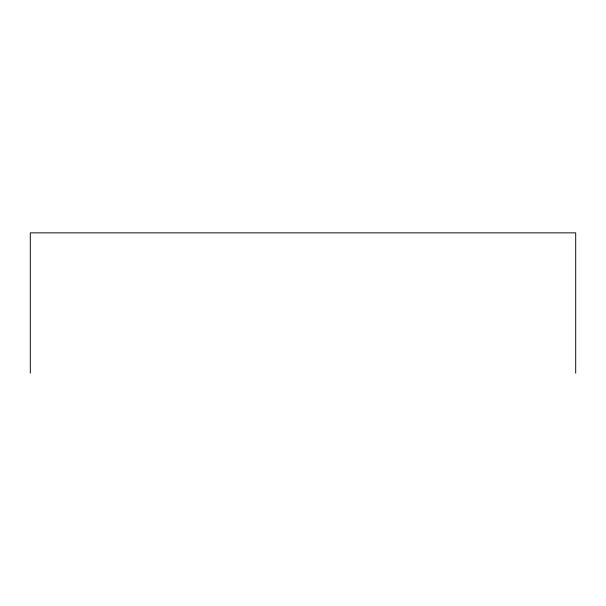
<?xml version="1.0" encoding="UTF-8"?>
<svg xmlns="http://www.w3.org/2000/svg" width="606" height="606" viewBox="0 0 606 606"><rect width="100%" height="100%" fill="white"/><g stroke="black" fill="none" stroke-linecap="round" stroke-linejoin="round"><path stroke-width="0.91" d="M575.7 373.144L575.7 232.855L30.3 232.855L30.3 373.144"/></g></svg>
